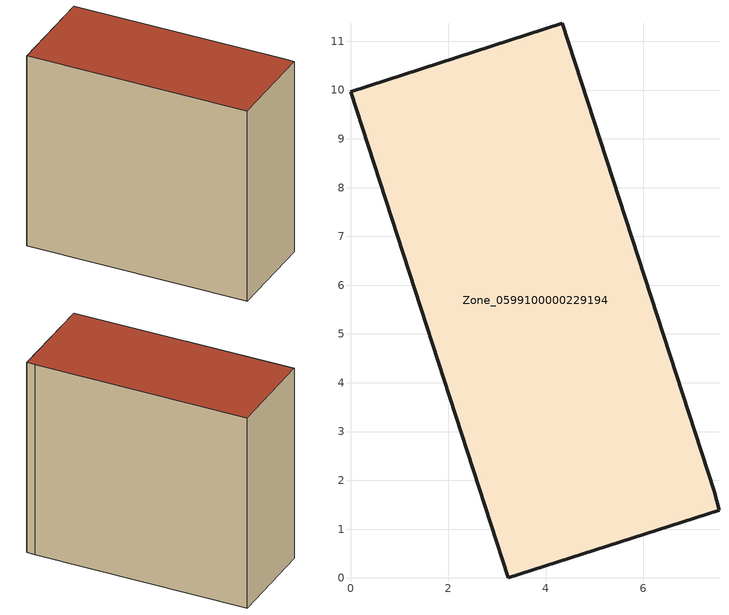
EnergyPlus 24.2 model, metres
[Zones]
Zone_0599100000229194
 floor ground (C_G): 7.46,1.78 7.55,1.38 3.23,0 0,9.97 4.34,11.37 z0
 wall outside (C_F): 0,9.97 3.23,0 7.55,1.38 7.46,1.78 4.34,11.37 0,9.97 z0:9.48
 roof outside (C_R): 4.34,11.37 0,9.97 3.23,0 7.55,1.38 7.46,1.78 z9.48
[BUILDING]
Pand.0599100000229194: North Axis=0; Terrain=City; Loads Convergence Tolerance Value=0.04; Temperature Convergence Tolerance Value=0.4; Solar Distribution=FullExterior; Maximum Number of Warmup Days=25; Minimum Number of Warmup Days=1
[Site:Location]
Rotterdam.The.Hague.AP_ZH_NLD Design_Conditions: Latitude=51.96; Longitude=4.45; Time Zone=1; Elevation=-4.5
[SITE:GROUNDTEMPERATURE:BUILDINGSURFACE]
18, 18, 18, 18, 18, 18, 18, 18, 18, 18, 18, 18
[MATERIAL] Thermal Absorptance=0.9; Solar Absorptance=0.7; Visible Absorptance=0.7
Name | Roughness | Thickness | Conductivity | Density | Specific Heat
G.TC.1992-2005 | MediumSmooth | 0.15 | 0.06 | 540 | 1210
F.TC.1992-2005 | Rough | 0.3 | 0.12 | 1920 | 840
R.TC.1992-2005 | MediumRough | 0.2 | 0.08 | 1500 | 1000
[CONSTRUCTION]
C_G: G.TC.1992-2005
C_F: F.TC.1992-2005
C_R: R.TC.1992-2005
[ZONE]
Zone_0599100000229194: Type=1; Multiplier=1; Ceiling Height=Autocalculate; Volume=Autocalculate; Floor Area=autocalculate; Part of Total Floor Area=Yes
[ZONEINFILTRATION:DESIGNFLOWRATE]
Infil_Zone_0599100000229194: Zone or ZoneList or Space or SpaceList=Zone_0599100000229194; Schedule=AlwaysOn; Design Flow Rate Calculation Method=Flow/Area; Flow Rate per Floor Area=0.0015; Constant Term Coefficient=1; Temperature Term Coefficient=0; Velocity Term Coefficient=0; Velocity Squared Term Coefficient=0
[HVACTEMPLATE:ZONE:IDEALLOADSAIRSYSTEM]
Zone_0599100000229194: Maximum Heating Supply Air Temperature=50; Minimum Cooling Supply Air Temperature=13; Maximum Heating Supply Air Humidity Ratio=0.0156; Minimum Cooling Supply Air Humidity Ratio=0.0077; Heating Limit=NoLimit; Cooling Limit=NoLimit; Dehumidification Control Type=ConstantSensibleHeatRatio; Cooling Sensible Heat Ratio=0.7; Dehumidification Setpoint=60; Humidification Control Type=None; Humidification Setpoint=30; Outdoor Air Method=None; Outdoor Air Flow Rate per Person=0.00944; Outdoor Air Flow Rate per Zone Floor Area=0; Outdoor Air Flow Rate per Zone=0; Demand Controlled Ventilation Type=None; Outdoor Air Economizer Type=NoEconomizer; Heat Recovery Type=None; Sensible Heat Recovery Effectiveness=0.7; Latent Heat Recovery Effectiveness=0.65
[ZONECONTROL:THERMOSTAT]
ThermostatControl_Zone_0599100000229194: Zone or ZoneList=Zone_0599100000229194; Control Type Schedule=DualSetpointControlType; Control 1=Thermostat_Zone_0599100000229194; Temperature Difference Between Cutout And Setpoint=0
[THERMOSTATSETPOINT:DUALSETPOINT]
Thermostat_Zone_0599100000229194: Heating Setpoint Temperature Schedule=HeatingSetpoint_Zone_0599100000229194; Cooling Setpoint Temperature Schedule=CoolingSetpoint_Zone_0599100000229194
[SCHEDULE:COMPACT]
HeatingSetpoint_Zone_0599100000229194: Through: 12/31, For: AllDays, Until: 24:00, 21
CoolingSetpoint_Zone_0599100000229194: Through: 12/31, For: AllDays, Until: 24:00, 24
DualSetpointControlType: Through: 12/31, For: AllDays, Until: 24:00, 4
AlwaysOn: Through: 12/31, For: AllDays, Until: 24:00, 1
